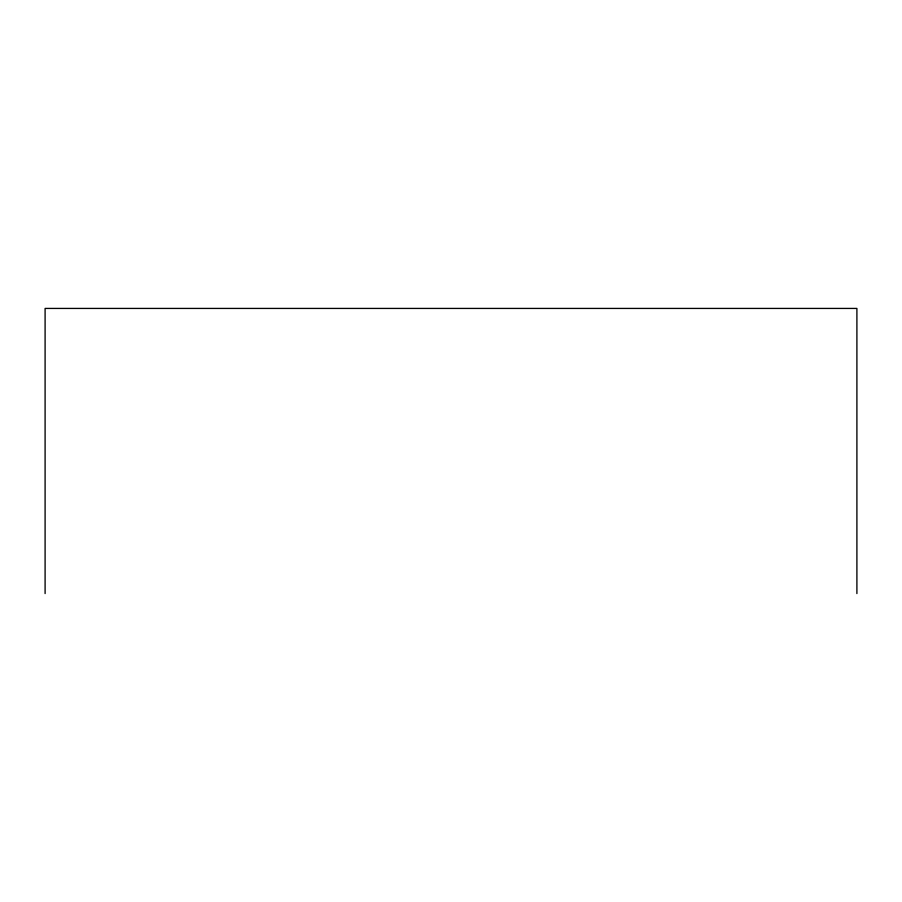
<?xml version="1.0" encoding="UTF-8"?>
<svg xmlns="http://www.w3.org/2000/svg" width="902" height="902" viewBox="0 0 902 902"><rect width="100%" height="100%" fill="white"/><g stroke="black" fill="none" stroke-linecap="round" stroke-linejoin="round"><path stroke-width="1.35" d="M856.9 593.572L856.9 308.428L45.1 308.428L45.1 593.572"/></g></svg>
